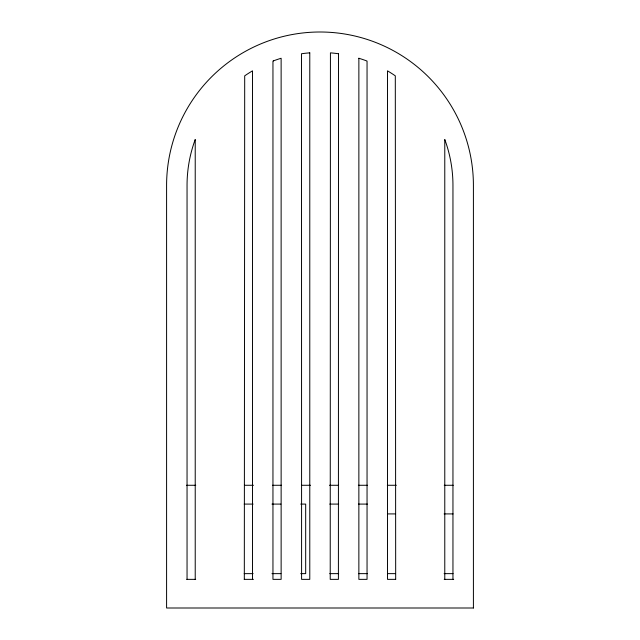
<?xml version="1.0" encoding="UTF-8"?>
<svg xmlns="http://www.w3.org/2000/svg" width="640" height="640" viewBox="0 0 640 640"><rect width="100%" height="100%" fill="white"/><g stroke="black" fill="none" stroke-linecap="round" stroke-linejoin="round"><path stroke-width="0.96" d="M252.504 579.36L252.52 70.848A132.952 132.952 0 0 0 244.696 75.84L244.32 579.36M186.568 485.272L195.736 485.272M244.496 485.272L253.488 485.272M272.464 485.272L281.576 485.272M301.424 485.272L310.52 485.272M329.48 485.272L338.464 485.272M358.36 485.272L367.408 485.272M387.32 485.272L396.312 485.272M444.256 485.272L453.248 485.272M244.192 504.088L253.12 504.088M271.96 504.088L280.888 504.088M300.72 504.088L305.68 504.088L305.68 573.64L300.72 573.64M329.728 504.088L338.656 504.088M358.488 504.088L367.416 504.088M387.504 513.912L395.448 513.912M444.128 513.912L453.072 513.912M244.192 573.64L253.12 573.64M271.96 573.64L280.888 573.64M329.728 573.64L338.656 573.64M358.488 573.64L367.416 573.64M387.504 573.64L395.448 573.64M444.128 573.64L453.072 573.64M186.712 579.36L195.672 579.36M244.208 579.36L253.432 579.36M444.216 579.36L453.68 579.36M452.952 579.36L452.952 185.408A132.952 132.952 0 0 0 444.936 139.936L444.776 139.496L444.776 579.36M195.224 579.36L195.224 139.496L195.064 139.936A132.952 132.952 0 0 0 187.048 185.408L187.048 579.36M338.504 53.752L338.408 579.36L330.224 579.36L330.432 52.864A132.952 132.952 0 0 1 338.504 53.752M358.872 58.264L358.864 579.36L367.048 579.36L367.048 61.056L366.56 60.872A132.952 132.952 0 0 0 358.872 58.264M273.44 60.872L272.952 61.056L272.952 579.36L281.136 579.36L281.128 58.264A132.952 132.952 0 0 0 273.44 60.872M309.776 52.848L309.568 52.864A132.952 132.952 0 0 0 301.496 53.752L301.592 579.36L309.776 579.36L309.776 52.848M395.68 579.36L387.504 579.36L387.48 70.848A132.952 132.952 0 0 1 395.304 75.84L395.68 579.36M473.408 608L166.592 608L166.592 185.408A153.408 153.408 0 0 1 320 32A153.408 153.408 0 0 1 473.408 185.408L473.408 608"/></g></svg>
